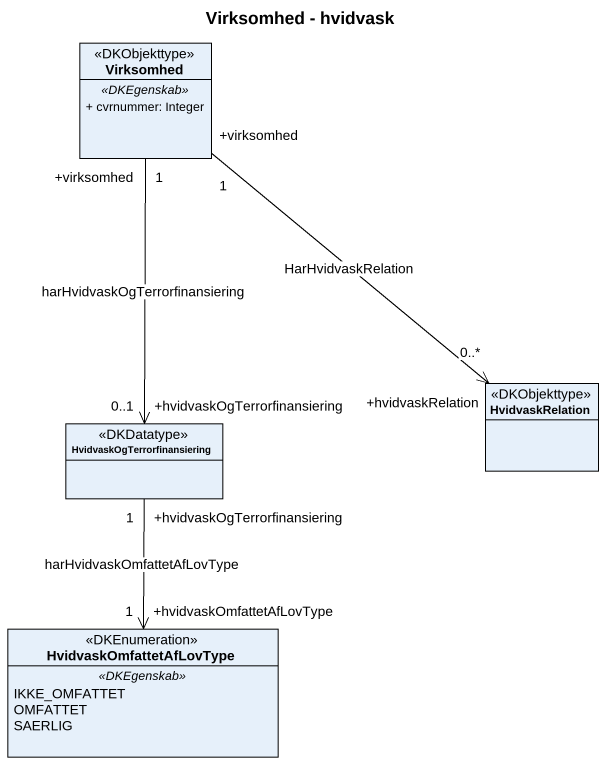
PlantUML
@startuml
title Virksomhed - hvidvask
hide circle
hide empty members
skinparam classAttributeIconSize 0
class Virksomhed <<DKObjekttype>> {
  .. <<DKEgenskab>> ..
  + cvrnummer: Integer
}
class HvidvaskRelation <<DKObjekttype>>
class HvidvaskOgTerrorfinansiering <<DKDatatype>>
enum HvidvaskOmfattetAfLovType <<DKEnumeration>> {
  .. <<DKEgenskab>> ..
  IKKE_OMFATTET
  OMFATTET
  SAERLIG
}
Virksomhed "+virksomhed\n1" --> "+hvidvaskRelation\n0..*" HvidvaskRelation : HarHvidvaskRelation
Virksomhed "+virksomhed\n1" --> "+hvidvaskOgTerrorfinansiering\n0..1" HvidvaskOgTerrorfinansiering : harHvidvaskOgTerrorfinansiering
HvidvaskOgTerrorfinansiering "+hvidvaskOgTerrorfinansiering\n1" --> "+hvidvaskOmfattetAfLovType\n1" HvidvaskOmfattetAfLovType : harHvidvaskOmfattetAfLovType
@enduml
